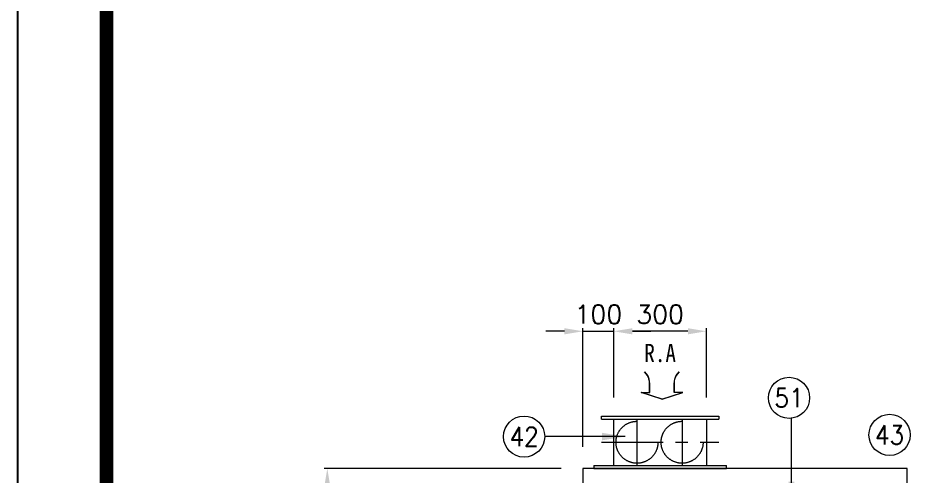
# Model space of a CAD drawing. Extents: x -50 to 18185, y -671 to 12273.
# Drawn here: x -50 to 2830, y 4062 to 5548 of the extents above; entities that cross this region are included whole.
import ezdxf
from ezdxf.enums import TextEntityAlignment as Align

# ---------------------------------------------------------------- set-up
doc = ezdxf.new("R2010")
doc.units = 0
doc.header["$LTSCALE"] = 80
doc.header["$MEASUREMENT"] = 0
for name, pattern in [('CEN', [26, 20, -2, 2, -2]), ('CENTERX2', [4, 2.5, -0.5, 0.5, -0.5]), ('HID', [6, 4, -2]), ('HIDDENX2', [0.75, 0.5, -0.25])]:
    doc.linetypes.add(name, pattern=pattern)
doc.layers.get('0').update_dxf_attribs({"linetype": 'CONTINUOUS', "lineweight": 18})
doc.layers.get('DEFPOINTS').update_dxf_attribs({"linetype": 'CONTINUOUS', "lineweight": 18})
for name, color, linetype, lineweight in [('2', 2, 'HIDDENX2', 18), ('ACT', 7, 'CONTINUOUS', 18), ('CEN', 1, 'CEN', 18), ('DIM', 4, 'CONTINUOUS', 18), ('NO', 2, 'CONTINUOUS', 18)]:
    doc.layers.add(name, color=color, linetype=linetype, lineweight=lineweight)
doc.layers.add('FORM', color=7, linetype='CONTINUOUS')
doc.styles.add('GSC', font='romans.shx', dxfattribs={"width": 0.8, "height": 4, "bigfont": 'ghs.shx'})
doc.styles.add('ITALICT', font='TXT', dxfattribs={"width": 0.95, "height": 3})
doc.styles.get("Standard").update_dxf_attribs({"font": 'txt.shx', "bigfont": '2hs.shx'})
doc.dimstyles.get("Standard").update_dxf_attribs({"dimscale": 0, "dimtxt": 60, "dimasz": 60, "dimexe": 10, "dimexo": 70, "dimgap": 25, "dimtad": 1, "dimdec": 0, "dimlfac": -1, "dimzin": 0, "dimdsep": 46, "dimtxsty": 'Standard', "dimcen": 0, "dimclrd": 1, "dimclre": 1, "dimadec": 0, "dimazin": 0, "dimtfac": 1, "dimtdec": 0, "dimtix": 1, "dimtmove": 1, "dimatfit": 2, "dimfxl": 0, "dimtolj": 1, "dimtzin": 0, "dimlwd": 5, "dimlwe": 5, "dimarcsym": 0})

# ---------------------------------------------------------------- blocks, each defined once
blk = doc.blocks.new('*D36')
at = {"color": 1, "linetype": 'Continuous', "lineweight": 5}
for p, q in [((1710.1, 4087.5), (942.4, 4087.5)), ((952.4, 2697.5), (952.4, 4027.5)), ((1140.1, 2637.5), (942.4, 2637.5))]:
    blk.add_line(p, q, dxfattribs=at)
at = {"color": 1, "linetype": 'Continuous'}
for points in [[(942.4, 4027.5), (962.4, 4027.5), (952.4, 4087.5)], [(942.4, 2697.5), (962.4, 2697.5), (952.4, 2637.5)]]:
    blk.add_solid(points, dxfattribs=at)
at = {"layer": 'DEFPOINTS', "color": 0, "linetype": 'Continuous'}
for p in [(952.4, 4087.5), (1780.1, 4087.5), (1210.1, 2637.5)]:
    blk.add_point(p, dxfattribs=at)
at = {"color": 0, "linetype": 'Continuous', "insert": (897.4, 3362.5), "char_height": 60, "attachment_point": 5, "rotation": 90}
blk.add_mtext('\\A1;1450', dxfattribs=at)
blk = doc.blocks.new('*D40')
at = {"color": 1, "linetype": 'Continuous', "lineweight": 5}
for p, q in [((1880.1, 4317.5), (1880.1, 4542.1)), ((2120.1, 4532.1), (1940.1, 4532.1)), ((2180.1, 4317.5), (2180.1, 4542.1))]:
    blk.add_line(p, q, dxfattribs=at)
at = {"color": 1, "linetype": 'Continuous'}
for points in [[(1940.1, 4542.1), (1940.1, 4522.1), (1880.1, 4532.1)], [(2120.1, 4542.1), (2120.1, 4522.1), (2180.1, 4532.1)]]:
    blk.add_solid(points, dxfattribs=at)
at = {"layer": 'DEFPOINTS', "color": 0, "linetype": 'Continuous'}
for p in [(1880.1, 4532.1), (1880.1, 4247.5), (2180.1, 4247.5)]:
    blk.add_point(p, dxfattribs=at)
at = {"color": 0, "linetype": 'Continuous', "insert": (2030.1, 4587.1), "char_height": 60, "attachment_point": 5}
blk.add_mtext('\\A1;300', dxfattribs=at)
blk = doc.blocks.new('*D41')
at = {"color": 1, "linetype": 'Continuous', "lineweight": 5}
for p, q in [((1720.1, 4532.1), (1660.1, 4532.1)), ((1780.1, 4157.5), (1780.1, 4542.1)), ((1780.1, 4532.1), (1880.1, 4532.1)), ((1880.1, 4317.5), (1880.1, 4542.1)), ((1940.1, 4532.1), (2000.1, 4532.1))]:
    blk.add_line(p, q, dxfattribs=at)
at = {"color": 1, "linetype": 'Continuous'}
for points in [[(1720.1, 4542.1), (1720.1, 4522.1), (1780.1, 4532.1)], [(1940.1, 4542.1), (1940.1, 4522.1), (1880.1, 4532.1)]]:
    blk.add_solid(points, dxfattribs=at)
at = {"layer": 'DEFPOINTS', "color": 0, "linetype": 'Continuous'}
for p in [(1880.1, 4532.1), (1880.1, 4247.5), (1780.1, 4087.5)]:
    blk.add_point(p, dxfattribs=at)
at = {"color": 0, "linetype": 'Continuous', "insert": (1830.1, 4587.1), "char_height": 60, "attachment_point": 5}
blk.add_mtext('\\A1;100', dxfattribs=at)
blk = doc.blocks.new('form')
at = {"layer": 'FORM', "color": 3}
blk.add_lwpolyline([(0, 562.79), (792.83, 562.79), (792.83, 0), (0, 0)], close=True, dxfattribs=at)
at = {"layer": 'FORM', "color": 2, "const_width": 1.94}
blk.add_lwpolyline([(12.48, 6.47), (12.48, 555.28), (781.78, 555.28), (781.78, 6.47)], close=True, dxfattribs=at)
blk = doc.blocks.new('A$C504B3DFC')
at = {"xscale": 20, "yscale": 20, "zscale": 20}
blk.add_blockref('form', (0, -11255.8), dxfattribs=at)

msp = doc.modelspace()

# ---------------------------------------------------------------- linework, layer by layer
at = {"layer": '2', "linetype": 'ByBlock'}
for p, q in [((1840.1, 4257.5), (2220.1, 4257.5)), ((1840.1, 4247.5), (1840.1, 4257.5)), ((1840.1, 4247.5), (2220.1, 4247.5)), ((1880.1, 4097.5), (1880.1, 4247.5)), ((2180.1, 4247.5), (2180.1, 4097.5)), ((2220.1, 4257.5), (2220.1, 4247.5)), ((1815.1, 4097.5), (2245.1, 4097.5)), ((1815.1, 4097.5), (1815.1, 4087.5)), ((2245.1, 4087.5), (2245.1, 4097.5)), ((1815.1, 4087.5), (2245.1, 4087.5))]:
    msp.add_line(p, q, dxfattribs=at)
at = {"layer": '2', "linetype": 'Continuous'}
msp.add_lwpolyline([(1780.1, 3007.5), (2830.1, 3007.5), (2830.1, 4087.5), (1780.1, 4087.5)], close=True, dxfattribs=at)
at = {"layer": '2', "linetype": 'HID'}
for centre in [(1955.1, 4172.5), (2101.2, 4172.5)]:
    msp.add_circle(centre, 68, dxfattribs=at)
at = {"layer": 'ACT', "color": 4, "linetype": 'Continuous'}
for centre in [(2447.5, 4316.4), (2772.9, 4196.4), (1589.7, 4190.9)]:
    msp.add_circle(centre, 66.6, dxfattribs=at)
at = {"layer": 'CEN', "linetype": 'CENTERX2'}
for p, q in [((1955.1, 4245.3), (1955.1, 4094.7)), ((2101.2, 4245.3), (2101.2, 4094.7)), ((1840.1, 4172.5), (2220.1, 4172.5))]:
    msp.add_line(p, q, dxfattribs=at)
at = {"layer": 'NO'}
for points in [[(1995.6, 4333.2), (1995.8, 4348.9), (1995.7, 4360.9), (1995.2, 4370.1), (1994, 4377.2), (1992.1, 4383), (1989.2, 4388.4), (1985.1, 4394), (1979.7, 4400.7)], [(1995.6, 4333.2), (1995.8, 4348.9), (1995.7, 4360.9), (1995.2, 4370.1), (1994, 4377.2), (1992.1, 4383), (1989.2, 4388.4), (1985.1, 4394), (1979.7, 4400.7)], [(1996.2, 4333.2), (1996.4, 4348.9), (1996.3, 4360.9), (1995.8, 4370.1), (1994.7, 4377.2), (1992.8, 4383), (1989.8, 4388.4), (1985.7, 4394), (1980.3, 4400.7)], [(2075.9, 4333.2), (2075.8, 4348.9), (2075.8, 4360.9), (2076.4, 4370.1), (2077.5, 4377.2), (2079.4, 4383), (2082.3, 4388.4), (2086.4, 4394), (2091.9, 4400.7)], [(2075.9, 4333.2), (2075.8, 4348.9), (2075.8, 4360.9), (2076.4, 4370.1), (2077.5, 4377.2), (2079.4, 4383), (2082.3, 4388.4), (2086.4, 4394), (2091.9, 4400.7)], [(2076.6, 4333.2), (2076.4, 4348.9), (2076.5, 4360.9), (2077, 4370.1), (2078.1, 4377.2), (2080, 4383), (2082.9, 4388.4), (2087, 4394), (2092.5, 4400.7)]]:
    msp.add_lwpolyline(points, dxfattribs=at)
for points in [[(2035.8, 4312.1), (1969, 4333.2), (1995.6, 4333.2, 1.825411)], [(2035.8, 4312.1), (1969, 4333.2), (1995.6, 4333.2, 1.825411)], [(2036.4, 4312.1), (1969.7, 4333.2), (1996.2, 4333.2, 1.825411)], [(2035.8, 4312.1), (2102.5, 4333.2), (2075.9, 4333.2, -1.825411)], [(2035.8, 4312.1), (2102.5, 4333.2), (2075.9, 4333.2, -1.825411)], [(2036.4, 4312.1), (2103.1, 4333.2), (2076.6, 4333.2, -1.825411)]]:
    msp.add_lwpolyline(points, format="xyb", dxfattribs=at)

# ---------------------------------------------------------------- block references
at = {"linetype": 'Continuous', "xscale": 1.149999999999999, "yscale": 1.149999999999977, "zscale": 1.15}
msp.add_blockref('A$C504B3DFC', (-49.9, 12273.5), dxfattribs=at)

# ---------------------------------------------------------------- texts
at = {"style": 'GSC', "width": 0.9}
for s, p in [('51', (2447.5, 4316.4)), ('42', (1589.7, 4190.9)), ('43', (2772.9, 4196.4))]:
    msp.add_text(s, height=61.37, dxfattribs=at).set_placement(p, align=Align.MIDDLE)
at = {"layer": 'DIM', "color": 4, "linetype": 'ByBlock', "style": 'ITALICT', "width": 0.85}
msp.add_text('R.A', height=59.15, dxfattribs=at).set_placement((2030.1, 4461.7), align=Align.MIDDLE_CENTER)

# ---------------------------------------------------------------- dimensions: what is measured, and where the dimension line sits
at = {"linetype": 'Continuous'}
for base, p1, p2, angle, picture, middle in [((1880.1, 4532.1), (1780.1, 4087.5), (1880.1, 4247.5), 180, '*D41', (1830.1, 4587.1)), ((952.4, 4087.5), (1210.1, 2637.5), (1780.1, 4087.5), 90, '*D36', (897.4, 3362.5))]:
    dim = msp.add_linear_dim(base=base, p1=p1, p2=p2, angle=angle, dimstyle='Standard', override={"dimscale": 1}, dxfattribs=at)
    dim.commit()
    dim.dimension.update_dxf_attribs({"geometry": picture, "text_midpoint": middle})
dim = msp.add_linear_dim(base=(1880.1, 4532.1), p1=(2180.1, 4247.5), p2=(1880.1, 4247.5), dimstyle='Standard', override={"dimscale": 1}, dxfattribs=at)
dim.commit()
dim.dimension.update_dxf_attribs({"geometry": '*D40', "text_midpoint": (2030.1, 4587.1)})

# ---------------------------------------------------------------- leaders
msp.add_leader([(2455.2, 3985.3), (2455.2, 4249.8)], dimstyle='Standard', override={"dimscale": 1})
at = {"layer": 'ACT', "linetype": 'Continuous'}
msp.add_leader([(1916.3, 4191), (1656.3, 4191)], dimstyle='Standard', override={"dimscale": 1.5, "dimtxt": 50, "dimasz": 50, "dimexe": 10, "dimexo": 25, "dimgap": 35, "dimtad": 1, "dimtih": 0, "dimdec": 0, "dimdsep": 0, "dimclrd": 1, "dimclre": 1, "dimtdec": 0, "dimtix": 1, "dimtofl": 1, "dimlwd": 5, "dimlwe": 5}, dxfattribs=at)

doc.saveas('drawing.dxf')
